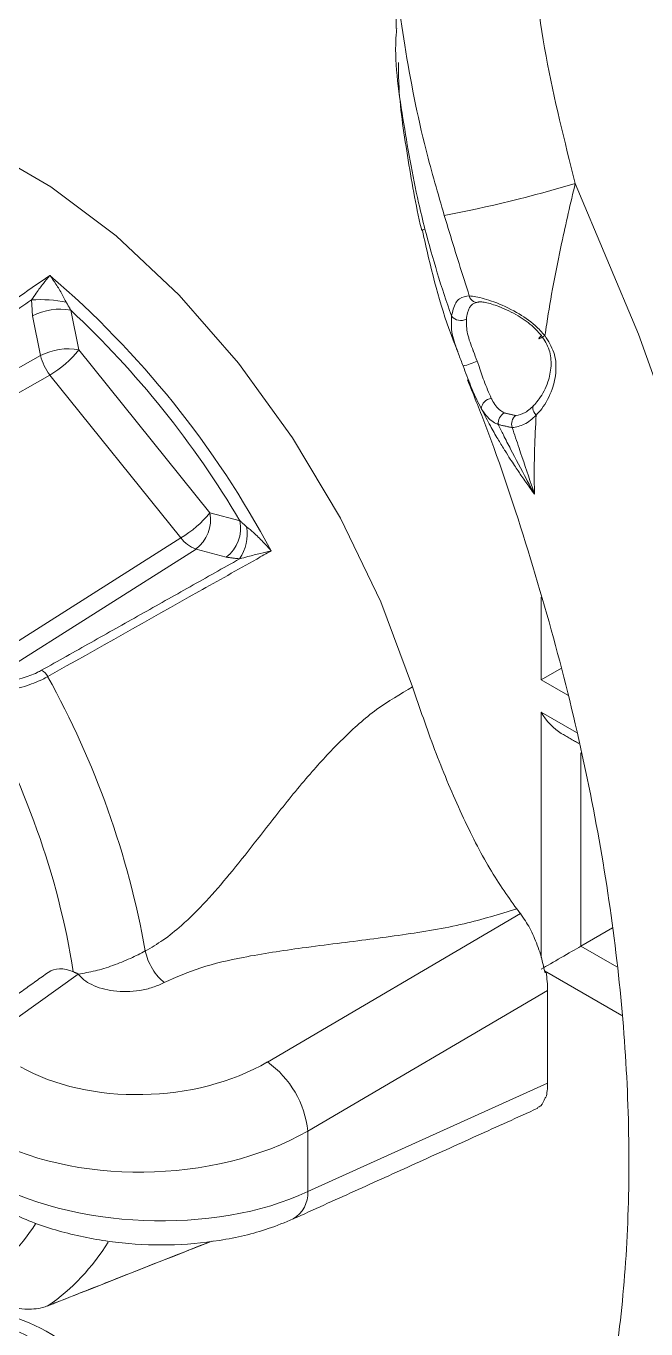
# Model space of a CAD drawing. Extents: x 12.1 to 108.7, y 1 to 80.4.
# Drawn here: x 16.103 to 16.759, y 5.071 to 6.45 of the extents above; entities that cross this region are included whole.
import ezdxf

# ---------------------------------------------------------------- set-up
doc = ezdxf.new("R2010")
doc.units = 0
doc.header["$MEASUREMENT"] = 0
doc.linetypes.add('SLD-Solid', pattern=[0])
doc.layers.get('0').update_dxf_attribs({"linetype": 'CONTINUOUS'})

msp = doc.modelspace()

# ---------------------------------------------------------------- linework, layer by layer
at = {"color": 7, "linetype": 'SLD-Solid', "lineweight": 15}
for p, q in [((16.118, 6.1009), (16.1094, 6.1428)), ((16.15, 6.1489), (16.1586, 6.107)), ((15.8885, 5.9711), (16.118, 6.1009)), ((16.2972, 5.9345), (16.1586, 6.107)), ((16.1279, 6.0803), (15.8984, 5.9505)), ((16.1279, 6.0803), (16.2665, 5.9078)), ((16.2972, 5.9345), (16.3292, 5.9259)), ((16.0453, 5.7678), (16.2665, 5.9078)), ((16.2826, 5.8961), (16.0614, 5.756)), ((16.3146, 5.8875), (16.2826, 5.8961)), ((16.6482, 5.8452), (16.6482, 5.7578)), ((16.6695, 5.7701), (16.6482, 5.7578)), ((16.6482, 5.7578), (16.6764, 5.7415)), ((16.6854, 5.7019), (16.6482, 5.7234)), ((16.6482, 5.7234), (16.6482, 5.4638)), ((16.6902, 5.4759), (16.6902, 5.6805)), ((16.3582, 5.3531), (16.6261, 5.5103)), ((16.6902, 5.4759), (16.7238, 5.4953)), ((16.7281, 5.454), (16.6902, 5.4759)), ((16.6517, 5.4495), (16.7335, 5.4023)), ((16.1579, 5.4463), (16.0547, 5.3724)), ((16.6549, 5.429), (16.401, 5.28)), ((16.6549, 5.429), (16.6549, 5.38)), ((16.6549, 5.38), (16.6549, 5.3309)), ((16.401, 5.216), (16.6549, 5.3309)), ((16.401, 5.28), (16.401, 5.216)), ((16.1249, 5.0947), (16.1255, 5.0951))]:
    msp.add_line(p, q, dxfattribs=at)
at = {"color": 7, "linetype": 'SLD-Solid', "lineweight": 15, "flags": 128}
for points in [[(16.512, 5.7501), (16.4782, 5.8402), (16.4355, 5.9288), (16.3849, 6.0137), (16.3275, 6.093), (16.2648, 6.1648), (16.1981, 6.2275), (16.129, 6.2796), (16.0591, 6.32), (15.99, 6.3476), (15.9233, 6.3619), (15.8606, 6.3625), (15.8033, 6.3495), (15.7527, 6.323), (15.7421, 6.3151)], [(16.6842, 4.3963), (16.7511, 4.4786), (16.8086, 4.5727), (16.8563, 4.6777), (16.8937, 4.7929), (16.9207, 4.9175), (16.9369, 5.0504), (16.9424, 5.1907), (16.9369, 5.3372), (16.9207, 5.4889), (16.8937, 5.6446), (16.8563, 5.803), (16.8086, 5.9631), (16.7511, 6.1236), (16.6842, 6.2831)], [(16.522, 6.2332), (16.522, 6.2332), (16.5227, 6.2338), (16.5249, 6.2347)], [(16.6485, 6.122), (16.647, 6.1206), (16.6461, 6.1196), (16.6457, 6.1189), (16.646, 6.1186), (16.6468, 6.1189), (16.6482, 6.1195), (16.65, 6.1206), (16.6521, 6.122)], [(16.6413, 6.0492), (16.6403, 6.0484), (16.6395, 6.0474), (16.6392, 6.0461), (16.6392, 6.0446), (16.6396, 6.0429), (16.6404, 6.0412), (16.6415, 6.0395), (16.6429, 6.0379)]]:
    msp.add_lwpolyline(points, dxfattribs=at)
at = {"color": 7, "linetype": 'SLD-Solid', "lineweight": 15}
for centre, radius, start, end in [((16.2979, 7.5647), 1.3385, 280.6597, 286.7708), ((15.4676, 5.4149), 1.0149, 28.1739, 49.4153), ((16.1182, 6.0305), 0.1296, 77.9626, 94.3202), ((16.5804, 6.1657), 0.00855, 191.5706, 293.9289), ((16.1385, 6.0876), 0.0624, 79.3956, 117.7742), ((15.4632, 5.4133), 1.0063, 30.6228, 46.9664), ((16.5629, 6.1504), 0.0124, 219.3294, 299.0069), ((16.1471, 6.0456), 0.0624, 79.3956, 117.7742), ((16.1703, 6.1134), 0.0538, 193.424, 217.8823), ((16.0694, 6.1785), 0.1143, 300.7448, 321.2404), ((16.5509, 6.1559), 0.0676, 282.4487, 295.802), ((16.5969, 6.0433), 0.0123, 97.261, 173.3521), ((16.6152, 6.0292), 0.0125, 119.3046, 186.5063), ((16.6275, 6.0286), 0.0107, 124.7498, 201.8254), ((16.2081, 6.0061), 0.1143, 300.7448, 321.2404), ((16.2594, 5.9269), 0.0385, 306.9373, 11.3753), ((16.2914, 5.9183), 0.0385, 306.9373, 11.3753), ((16.2891, 5.9121), 0.0477, 326.2744, 9.1764), ((16.2945, 5.9293), 0.0353, 217.5326, 250.2598), ((16.1123, 5.7548), 0.0146, 25.4513, 62.7949), ((15.3089, 5.3066), 0.9345, 10.1105, 29.0977), ((15.3233, 5.3166), 0.8398, 9.0438, 30.2627), ((16.2986, 5.2693), 0.1029, 5.9908, 54.6029), ((16.3696, 5.2141), 0.0314, 300.54, 3.4098), ((15.9477, 5.2857), 0.1949, 301.1948, 327.839), ((16.0012, 5.2765), 0.22, 304.4069, 328.8093), ((16.018, 4.8746), 0.2207, 33.077, 89.52), ((16.0034, 4.8642), 0.2228, 32.0358, 89.3998)]:
    msp.add_arc(centre, radius, start, end, dxfattribs=at)
for centre, major_axis, ratio, start_param, end_param in [((16.6694, 5.7356), (-0.0212, 0.0367), 0.577335, 1.570756, 2.356235), ((16.6694, 5.4638), (0.03, 0.0173), 0.00007, 0.802811, 2.356154), ((16.1578, 5.3969), (-0.0301, 0.0521), 0.57554, 5.616674, 6.339735), ((16.6284, 5.4628), (-0.0171, 0.0593), 0.341987, 4.011856, 4.367742), ((16.2311, 5.4352), (0.1899, 0.0107), 0.611383, 3.892485, 5.410922), ((16.6284, 5.3628), (-0.0166, 0.0582), 0.35473, 3.679167, 4.035053), ((16.2337, 5.3877), (0.2499, 0.0106), 0.603442, 3.901509, 5.419946), ((16.2337, 5.3227), (0.2499, -0.0096), 0.549881, 3.948152, 5.466588)]:
    msp.add_ellipse(centre, major_axis=major_axis, ratio=ratio, start_param=start_param, end_param=end_param, dxfattribs=at)
for points, knots in [([(16.6842, 6.2831), (16.6729, 6.3279), (16.6501, 6.4186), (16.6359, 6.5414), (16.6375, 6.6482), (16.6513, 6.7046), (16.6583, 6.7332)], [0, 0, 0, 0, 0.296269, 0.600821, 0.797169, 1, 1, 1, 1]), ([(16.4952, 6.5444), (16.495, 6.5418), (16.4923, 6.5046), (16.5029, 6.4282), (16.5213, 6.332), (16.5388, 6.2723), (16.5455, 6.2493)], [0, 0, 0, 0, 0.026971, 0.39166, 0.765668, 1, 1, 1, 1]), ([(16.5249, 6.2347), (16.5227, 6.244), (16.5131, 6.2832), (16.5014, 6.3522), (16.4919, 6.4154), (16.495, 6.445), (16.4952, 6.447)], [0, 0, 0, 0, 0.129452, 0.543874, 0.968897, 1, 1, 1, 1]), ([(16.497, 6.4112), (16.497, 6.404), (16.4972, 6.3716), (16.5065, 6.3124), (16.5151, 6.26), (16.5216, 6.2337), (16.5217, 6.2331)], [0, 0, 0, 0, 0.1247732, 0.5553868, 0.9894278, 1, 1, 1, 1]), ([(16.6521, 6.122), (16.6527, 6.1261), (16.6574, 6.1579), (16.6677, 6.2125), (16.6792, 6.262), (16.6842, 6.2831)], [0, 0, 0, 0, 0.079376, 0.605783, 1, 1, 1, 1]), ([(16.5455, 6.2493), (16.5507, 6.2324), (16.5594, 6.2038), (16.5684, 6.1755), (16.572, 6.164)], [0, 0, 0, 0, 0.594486, 1, 1, 1, 1]), ([(16.5533, 6.1425), (16.5532, 6.1426), (16.5422, 6.1728), (16.5335, 6.2038), (16.5249, 6.2347)], [0, 0, 0, 0, 0.0042017, 1, 1, 1, 1]), ([(16.5224, 6.2333), (16.5245, 6.2236), (16.5341, 6.1801), (16.5466, 6.1369), (16.5599, 6.1047), (16.5599, 6.1044)], [0, 0, 0, 0, 0.221152, 0.994245, 1, 1, 1, 1]), ([(15.9067, 6.0333), (15.9115, 6.0365), (15.9354, 6.053), (16.0091, 6.1038), (16.078, 6.1514), (16.1278, 6.1857)], [0, 0, 0, 0, 0.064852, 0.324258, 1, 1, 1, 1]), ([(16.1084, 6.1598), (16.1101, 6.1622), (16.1142, 6.1685), (16.1207, 6.177), (16.1255, 6.1829), (16.1278, 6.1857), (16.1278, 6.1857)], [0, 0, 0, 0, 0.25416, 0.6414, 0.992943, 1, 1, 1, 1]), ([(16.1278, 6.1857), (16.1279, 6.1857), (16.13, 6.1827), (16.1345, 6.1762), (16.1403, 6.1669), (16.1438, 6.16), (16.1452, 6.1573)], [0, 0, 0, 0, 0.006878, 0.354289, 0.740857, 1, 1, 1, 1]), ([(16.572, 6.164), (16.5683, 6.1635), (16.5609, 6.1626), (16.5553, 6.1533), (16.5538, 6.1451), (16.5533, 6.1425)], [0, 0, 0, 0, 0.405466, 0.808541, 1, 1, 1, 1]), ([(16.5689, 6.1395), (16.5693, 6.1418), (16.5705, 6.1488), (16.5749, 6.1568), (16.5809, 6.1575), (16.5839, 6.1579)], [0, 0, 0, 0, 0.192022, 0.59565, 1, 1, 1, 1]), ([(16.6521, 6.122), (16.6488, 6.1256), (16.6401, 6.1353), (16.6209, 6.1479), (16.5981, 6.1583), (16.581, 6.1631), (16.5743, 6.1638), (16.572, 6.164)], [0, 0, 0, 0, 0.137011, 0.364, 0.629283, 0.878134, 1, 1, 1, 1]), ([(16.5839, 6.1579), (16.5855, 6.1577), (16.5905, 6.1571), (16.5984, 6.1546), (16.6101, 6.1501), (16.623, 6.1438), (16.6386, 6.1332), (16.6458, 6.1251), (16.6485, 6.122)], [0, 0, 0, 0, 0.117737, 0.346634, 0.359347, 0.623778, 0.856864, 1, 1, 1, 1]), ([(16.5533, 6.1425), (16.553, 6.1364), (16.5525, 6.1246), (16.5592, 6.1062), (16.5638, 6.0942), (16.5654, 6.0899)], [0, 0, 0, 0, 0.4024725, 0.7877709, 1, 1, 1, 1]), ([(16.5803, 6.095), (16.579, 6.0985), (16.5776, 6.1021), (16.5739, 6.112), (16.5691, 6.1243), (16.569, 6.1344), (16.5689, 6.1395)], [0, 0, 0, 0, 0.20455, 0.219488, 0.608375, 1, 1, 1, 1]), ([(16.6485, 6.122), (16.6516, 6.1171), (16.6578, 6.1072), (16.6594, 6.0895), (16.6555, 6.0714), (16.6486, 6.0578), (16.6429, 6.0511), (16.6413, 6.0492)], [0, 0, 0, 0, 0.207538, 0.415637, 0.631743, 0.895091, 1, 1, 1, 1]), ([(16.6429, 6.0379), (16.6449, 6.0401), (16.6516, 6.0476), (16.6601, 6.0633), (16.6647, 6.0842), (16.6629, 6.1047), (16.6557, 6.1162), (16.6521, 6.122)], [0, 0, 0, 0, 0.107962, 0.374185, 0.589197, 0.794963, 1, 1, 1, 1]), ([(16.5654, 6.0899), (16.5681, 6.0828), (16.5712, 6.0746), (16.5773, 6.0591), (16.5812, 6.0515), (16.5847, 6.0448)], [0, 0, 0, 0, 0.422633, 0.485743, 1, 1, 1, 1]), ([(16.5953, 6.0555), (16.5927, 6.0615), (16.588, 6.0722), (16.5833, 6.0868), (16.5807, 6.0938), (16.5803, 6.095)], [0, 0, 0, 0, 0.509811, 0.915613, 1, 1, 1, 1]), ([(16.5701, 6.0751), (16.5764, 6.0597), (16.6006, 5.9995), (16.6352, 5.8942), (16.6735, 5.7604), (16.7032, 5.6285), (16.7247, 5.4996), (16.7377, 5.3747), (16.7424, 5.2546), (16.7389, 5.1402), (16.7272, 5.0324), (16.7078, 4.9319), (16.6808, 4.8394), (16.6467, 4.7552), (16.6055, 4.6802), (16.571, 4.6304), (16.5496, 4.6067), (16.5457, 4.6023)], [0, 0, 0, 0, 0.025418, 0.099394, 0.173283, 0.247069, 0.320735, 0.39427, 0.467673, 0.540956, 0.614158, 0.68734, 0.760595, 0.8341, 0.908122, 0.983023, 1, 1, 1, 1]), ([(16.609, 6.0402), (16.6077, 6.041), (16.6025, 6.044), (16.5983, 6.0499), (16.5956, 6.055), (16.5953, 6.0555)], [0, 0, 0, 0, 0.246066, 0.926564, 1, 1, 1, 1]), ([(16.5847, 6.0448), (16.5848, 6.0445), (16.5879, 6.0384), (16.5936, 6.0276), (16.6016, 6.0135), (16.607, 6.0047), (16.6114, 5.9976), (16.615, 5.9919), (16.6196, 5.9849), (16.6234, 5.9792), (16.6284, 5.9719), (16.6338, 5.9642), (16.6386, 5.9575), (16.6407, 5.9547), (16.641, 5.9542)], [0, 0, 0, 0, 0.007895, 0.197091, 0.347858, 0.469072, 0.487499, 0.58201, 0.658745, 0.721193, 0.772096, 0.904925, 0.983045, 1, 1, 1, 1]), ([(16.5847, 6.0448), (16.5851, 6.0442), (16.5887, 6.0383), (16.5944, 6.0318), (16.6009, 6.0287), (16.6027, 6.0278)], [0, 0, 0, 0, 0.071249, 0.747585, 1, 1, 1, 1]), ([(16.6413, 6.0492), (16.6413, 6.0492), (16.6381, 6.0457), (16.6313, 6.0396), (16.6246, 6.0381), (16.6213, 6.0374)], [0, 0, 0, 0, 0.003482, 0.505438, 1, 1, 1, 1]), ([(16.641, 5.9542), (16.6408, 5.9547), (16.6405, 5.9552), (16.6401, 5.956), (16.6387, 5.9584), (16.6362, 5.9632), (16.6281, 5.9783), (16.6186, 5.9962), (16.6088, 6.0155), (16.6045, 6.0242), (16.6027, 6.0278)], [0, 0, 0, 0, 0.020272, 0.022872, 0.030261, 0.120489, 0.217558, 0.65024, 0.851932, 1, 1, 1, 1]), ([(16.6175, 6.0246), (16.6217, 6.0254), (16.6302, 6.027), (16.6389, 6.0338), (16.6429, 6.0379), (16.6429, 6.0379)], [0, 0, 0, 0, 0.500557, 0.99661, 1, 1, 1, 1]), ([(16.641, 5.9542), (16.641, 5.9547), (16.641, 5.9565), (16.6409, 5.9586), (16.6409, 5.9606), (16.6409, 5.9617), (16.6409, 5.9629), (16.6408, 5.9644), (16.6408, 5.9661), (16.6408, 5.9681), (16.6408, 5.9704), (16.6408, 5.9732), (16.6408, 5.9763), (16.6408, 5.98), (16.6408, 5.9844), (16.6409, 5.9895), (16.641, 5.9954), (16.6414, 6.0115), (16.6422, 6.0259), (16.6429, 6.0379)], [0, 0, 0, 0, 0.018806, 0.067454, 0.078705, 0.091827, 0.107128, 0.124968, 0.145764, 0.170003, 0.198252, 0.231169, 0.269526, 0.31422, 0.366308, 0.427033, 0.497871, 0.580596, 1, 1, 1, 1]), ([(16.6175, 6.0246), (16.6199, 6.0174), (16.6267, 5.997), (16.6344, 5.9741), (16.6398, 5.9579), (16.6409, 5.9547), (16.641, 5.9542)], [0, 0, 0, 0, 0.3057761, 0.8626301, 0.9783943, 1, 1, 1, 1]), ([(16.3361, 5.9197), (16.3386, 5.9177), (16.3446, 5.9128), (16.3532, 5.9041), (16.3594, 5.8974), (16.3622, 5.8942), (16.3622, 5.8941)], [0, 0, 0, 0, 0.259143, 0.645711, 0.993122, 1, 1, 1, 1]), ([(16.3622, 5.8941), (16.3571, 5.8913), (16.3315, 5.8769), (16.2526, 5.8325), (16.1788, 5.791), (16.1255, 5.7611)], [0, 0, 0, 0, 0.064852, 0.324258, 1, 1, 1, 1]), ([(16.3622, 5.8941), (16.3622, 5.8941), (16.3584, 5.8932), (16.3503, 5.8913), (16.3392, 5.8886), (16.3317, 5.8865), (16.3287, 5.8857)], [0, 0, 0, 0, 0.0070567, 0.3586001, 0.7458397, 1, 1, 1, 1]), ([(16.0614, 5.756), (16.0671, 5.7558), (16.0786, 5.7553), (16.0977, 5.7588), (16.1114, 5.7637), (16.1175, 5.767), (16.119, 5.7678)], [0, 0, 0, 0, 0.311592, 0.631944, 0.907257, 1, 1, 1, 1]), ([(16.1255, 5.7611), (16.1236, 5.7601), (16.1164, 5.7562), (16.1003, 5.7499), (16.0771, 5.7447), (16.0582, 5.7436), (16.0484, 5.7446), (16.0453, 5.7452), (16.0451, 5.7452)], [0, 0, 0, 0, 0.076209, 0.301716, 0.561175, 0.84648, 0.991698, 1, 1, 1, 1]), ([(16.2289, 5.4707), (16.2352, 5.4743), (16.2484, 5.482), (16.2795, 5.5073), (16.3207, 5.5535), (16.3643, 5.6108), (16.4037, 5.6592), (16.4378, 5.6959), (16.4729, 5.7274), (16.4991, 5.7426), (16.512, 5.7501)], [0, 0, 0, 0, 0.0571935, 0.1198466, 0.3009846, 0.5064896, 0.6420707, 0.7601774, 0.881305, 1, 1, 1, 1]), ([(16.512, 5.7501), (16.5195, 5.728), (16.5345, 5.6838), (16.562, 5.6181), (16.5916, 5.5586), (16.612, 5.5296), (16.6223, 5.5152)], [0, 0, 0, 0, 0.249468, 0.499319, 0.749167, 1, 1, 1, 1]), ([(16.6223, 5.5152), (16.6039, 5.5096), (16.565, 5.4977), (16.5003, 5.4873), (16.4429, 5.48), (16.3969, 5.4742), (16.3636, 5.4695), (16.3275, 5.4632), (16.2875, 5.4543), (16.2616, 5.4429), (16.249, 5.4373)], [0, 0, 0, 0, 0.1538204, 0.3254596, 0.5037815, 0.6000056, 0.6818576, 0.7631212, 0.8845433, 1, 1, 1, 1]), ([(16.6522, 5.4476), (16.6507, 5.4542), (16.6478, 5.4673), (16.6403, 5.4866), (16.6328, 5.5012), (16.6279, 5.5078), (16.6261, 5.5103)], [0, 0, 0, 0, 0.272657, 0.546141, 0.8274, 1, 1, 1, 1]), ([(16.1579, 5.4463), (16.1637, 5.4472), (16.1747, 5.4489), (16.1944, 5.455), (16.2131, 5.4625), (16.2238, 5.468), (16.2289, 5.4707)], [0, 0, 0, 0, 0.279798, 0.528308, 0.773256, 1, 1, 1, 1]), ([(16.2289, 5.4707), (16.2297, 5.4676), (16.2314, 5.4613), (16.2363, 5.4515), (16.2424, 5.4429), (16.2469, 5.4392), (16.249, 5.4373)], [0, 0, 0, 0, 0.242686, 0.5, 0.757314, 1, 1, 1, 1]), ([(16.249, 5.4373), (16.2451, 5.4355), (16.2371, 5.4318), (16.2233, 5.4287), (16.2091, 5.4274), (16.1955, 5.4282), (16.1828, 5.4306), (16.1722, 5.4347), (16.1634, 5.4399), (16.1597, 5.4442), (16.1579, 5.4463)], [0, 0, 0, 0, 0.134538, 0.269902, 0.400283, 0.530277, 0.653313, 0.775196, 0.888139, 1, 1, 1, 1]), ([(16.6441, 5.3051), (16.6454, 5.3055), (16.649, 5.3065), (16.651, 5.312), (16.6522, 5.3154)], [0, 0, 0, 0, 0.3769638, 1, 1, 1, 1]), ([(16.0693, 5.2027), (16.0774, 5.1984), (16.1001, 5.1862), (16.1428, 5.1716), (16.1971, 5.1612), (16.2532, 5.1583), (16.3083, 5.1632), (16.3528, 5.1735), (16.3769, 5.1835), (16.3856, 5.1871)], [0, 0, 0, 0, 0.089605, 0.253884, 0.416862, 0.579204, 0.742285, 0.907367, 1, 1, 1, 1]), ([(16.1249, 5.0947), (16.1721, 5.1133), (16.2303, 5.1363), (16.2885, 5.1593), (16.2996, 5.1636)], [0, 0, 0, 0, 0.810603, 1, 1, 1, 1]), ([(16.1255, 5.0951), (16.1306, 5.0971), (16.1562, 5.1072), (16.2141, 5.13), (16.2669, 5.1509), (16.2993, 5.1636)], [0, 0, 0, 0, 0.088346, 0.441731, 1, 1, 1, 1]), ([(16.0451, 5.1177), (16.0453, 5.1175), (16.0484, 5.1144), (16.0582, 5.1061), (16.0771, 5.0958), (16.1003, 5.0907), (16.1164, 5.0919), (16.1236, 5.0944), (16.1255, 5.0951)], [0, 0, 0, 0, 0.008302, 0.15352, 0.438825, 0.698284, 0.923791, 1, 1, 1, 1])]:
    msp.add_open_spline(points, degree=3, knots=knots, dxfattribs=at)
for points in [[(16.4946, 6.5458), (16.4946, 6.4471)], [(16.1084, 6.1598), (15.9125, 6.0247)], [(16.1094, 6.1428), (16.1084, 6.1598)], [(16.1452, 6.1573), (16.15, 6.1489)], [(16.6027, 6.0278), (16.6175, 6.0246)], [(16.6213, 6.0374), (16.609, 6.0402)], [(16.3292, 5.9259), (16.3361, 5.9197)], [(16.119, 5.7678), (16.3287, 5.8857)], [(16.3287, 5.8857), (16.3146, 5.8875)], [(16.6694, 5.701), (16.688, 5.6902)], [(16.6223, 5.5152), (16.6261, 5.5103)], [(16.126, 5.448), (16.0223, 5.3738)], [(16.1579, 5.4463), (16.1527, 5.4486)], [(16.6532, 5.4482), (16.6522, 5.4476)], [(16.6522, 5.3154), (16.6532, 5.3158)], [(16.3856, 5.1871), (16.6445, 5.3042)]]:
    msp.add_open_spline(points, degree=1, dxfattribs=at)

doc.saveas('drawing.dxf')
